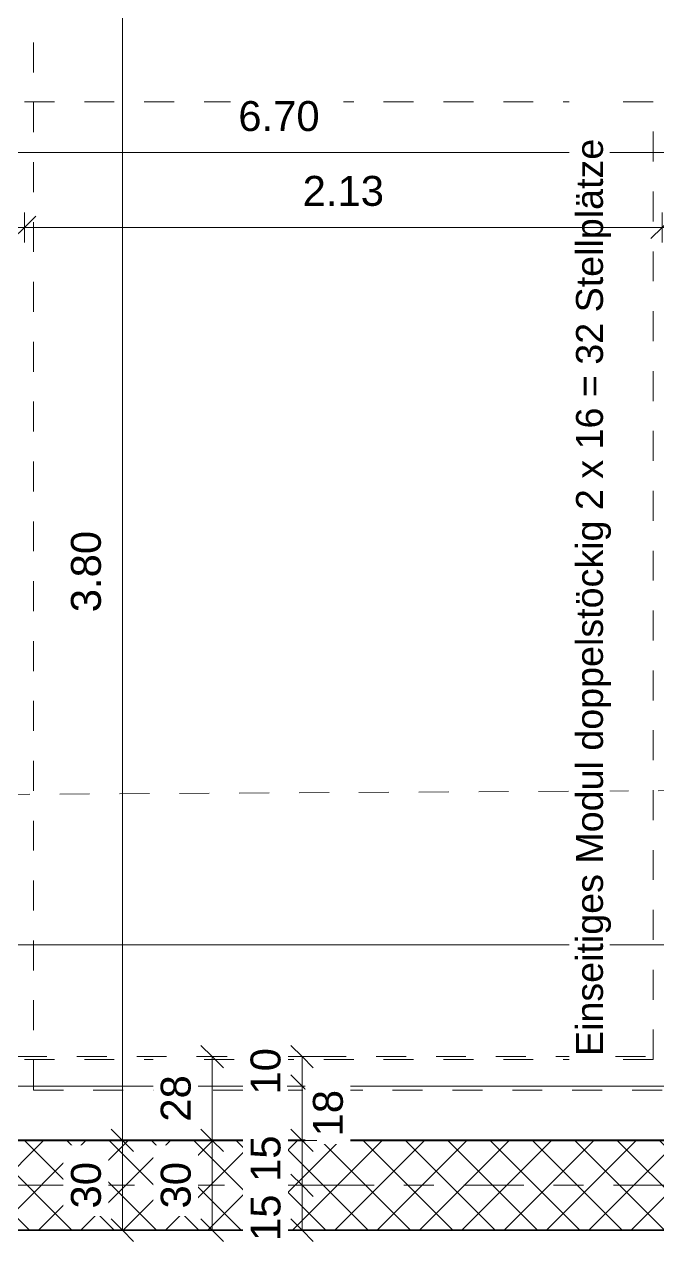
# Model space of a CAD drawing. Header units: metres. Extents: x -86 to 44, y -23 to 39.
# Drawn here: x 21.252 to 23.367, y -17.795 to -13.706 of the extents above; entities that cross this region are included whole.
import ezdxf

# ---------------------------------------------------------------- set-up
doc = ezdxf.new("R2010")
doc.units = ezdxf.units.M
for name, pattern in [('_Rasterlinie_', [0.375, 0.2, -0.05, 0.075, -0.05]), ('_Strichliert - Fein_', [0.15, 0.1, -0.05]), ('_Verdeckte Linien_', [0.15, 0.1, -0.05]), ('Gestrichelt', [0.1, 0.05, -0.05])]:
    doc.linetypes.add(name, pattern=pattern)
for name, color, linetype, lineweight in [('A-____-____-DIMS', 7, 'Continuous', 5), ('A-____-____-DIMS-50', 7, 'Continuous', 5), ('A-FLOR-____-OTLN', 7, 'Continuous', 9), ('A-WALL-____-MCUT', 7, 'Continuous', 35), ('A-WALL-____-PATT', 7, 'Continuous', 35), ('C-PRKG-____-HDLN', 7, '_Verdeckte Linien_', 9), ('C-PRKG-____-OTLN', 7, 'Continuous', 9), ('S-GRID-____-OTLN', 7, 'Continuous', 5), ('Text', 7, 'Continuous', 5)]:
    doc.layers.add(name, color=color, linetype=linetype, lineweight=lineweight)
doc.layers.add('A-DETL-____-OTLN', color=5, linetype='Continuous', lineweight=9, true_color=0x0000ff)
doc.styles.add('Arial', font='arial.ttf', dxfattribs={"height": 0.09})
doc.styles.add('Arial_1', font='arial.ttf', dxfattribs={"height": 0.1})
doc.dimstyles.new('SUB_Rohbau_fein', dxfattribs={"dimscale": 0.3048, "dimtxt": 0.102026, "dimasz": 0.246063, "dimexe": 0.164042, "dimexo": 0.0625, "dimgap": 0.123031, "dimtad": 1, "dimdec": 1, "dimlfac": 100, "dimrnd": 0.5, "dimdsep": 46, "dimtxsty": 'Arial_1', "dimblk1": 'OBLIQUE', "dimblk2": 'OBLIQUE', "dimsah": 1, "dimcen": 0.09, "dimazin": 0, "dimtfac": 1, "dimtdec": 4, "dimtix": 1, "dimtmove": 0, "dimatfit": 3, "dimfxl": 0.164042, "dimfxlon": 1, "dimtvp": 1, "dimtfill": 1, "dimtolj": 1, "dimtzin": 0, "dimarcsym": 2})
doc.dimstyles.new('SUB_Rohbau_fein_1', dxfattribs={"dimscale": 0.3048, "dimtxt": 0.102026, "dimasz": 0.246063, "dimexe": 0.164042, "dimexo": 0.0625, "dimgap": 0.123031, "dimtad": 1, "dimrnd": 0.005, "dimzin": 0, "dimdsep": 46, "dimtxsty": 'Arial_1', "dimblk1": 'OBLIQUE', "dimblk2": 'OBLIQUE', "dimsah": 1, "dimcen": 0.09, "dimazin": 0, "dimtfac": 1, "dimtdec": 4, "dimtix": 1, "dimtmove": 0, "dimatfit": 3, "dimfxl": 0.164042, "dimfxlon": 1, "dimtvp": 1, "dimtfill": 1, "dimtolj": 1, "dimtzin": 0, "dimarcsym": 2})
doc.dimstyles.new('SUB_Rohbau_fein_3', dxfattribs={"dimscale": 0.3048, "dimtxt": 0.102026, "dimasz": 0.246063, "dimexe": 0.164042, "dimexo": 0.0625, "dimgap": 0.123031, "dimtad": 1, "dimdec": 1, "dimlfac": 100, "dimrnd": 0.5, "dimdsep": 46, "dimtxsty": 'Arial_1', "dimblk1": 'OBLIQUE', "dimblk2": 'OBLIQUE', "dimsah": 1, "dimcen": 0.09, "dimazin": 0, "dimtfac": 1, "dimtdec": 4, "dimtix": 1, "dimtmove": 2, "dimatfit": 3, "dimfxl": 0.164042, "dimfxlon": 1, "dimtvp": 1, "dimtfill": 1, "dimtolj": 1, "dimtzin": 0, "dimarcsym": 2})
doc.dimstyles.new('SUB_Rohbau_fein_7', dxfattribs={"dimscale": 0.3048, "dimtxt": 0.102026, "dimasz": 0.246063, "dimexe": 0.164042, "dimexo": 0.0625, "dimgap": 0.123031, "dimtad": 1, "dimrnd": 0.005, "dimzin": 0, "dimdsep": 46, "dimtxsty": 'Arial_1', "dimblk1": 'OBLIQUE', "dimblk2": 'OBLIQUE', "dimsah": 1, "dimcen": 0.09, "dimazin": 0, "dimtfac": 1, "dimtdec": 4, "dimtix": 1, "dimtmove": 0, "dimatfit": 3, "dimfxl": 0.164042, "dimfxlon": 1, "dimtvp": 1, "dimtfill": 1, "dimtolj": 1, "dimtzin": 0, "dimarcsym": 2})
doc.dimstyles.new('SUB_Rohbau_fein_8', dxfattribs={"dimscale": 0.3048, "dimtxt": 0.102026, "dimasz": 0.246063, "dimexe": 0.164042, "dimexo": 0.0625, "dimgap": 0.123031, "dimtad": 1, "dimdec": 1, "dimlfac": 100, "dimrnd": 0.5, "dimdsep": 46, "dimtxsty": 'Arial_1', "dimblk1": 'OBLIQUE', "dimblk2": 'OBLIQUE', "dimsah": 1, "dimcen": 0.09, "dimazin": 0, "dimtfac": 1, "dimtdec": 4, "dimtix": 1, "dimtmove": 0, "dimatfit": 3, "dimfxl": 0.164042, "dimfxlon": 1, "dimtvp": 1, "dimtfill": 1, "dimtolj": 1, "dimtzin": 0, "dimarcsym": 2})

# ---------------------------------------------------------------- blocks, each defined once
blk = doc.blocks.new('Fahrradstellplatz - Fahrradstellplatz-23804821--01_UG_OK_FFB_AF')
at = {"layer": 'C-PRKG-____-HDLN', "color": 253, "true_color": 0x999999}
for p, q in [((0, 4.1), (6.8, 4.1)), ((0, 2), (0, 4.1))]:
    blk.add_line(p, q, dxfattribs=at)
blk = doc.blocks.new('Fahrradstellplatz - Fahrradstellplatz-23804100--01_UG_OK_FFB_AF')
at = {"layer": 'C-PRKG-____-HDLN', "color": 253, "true_color": 0x999999}
for p, q in [((0, -2), (0, -4.1)), ((3.2, -4.1), (3.2, -2)), ((0, -4.1), (3.2, -4.1))]:
    blk.add_line(p, q, dxfattribs=at)
blk = doc.blocks.new('DIMBLOCK49--01_UG_OK_FFB_AF')
at = {"layer": 'A-____-____-DIMS-50'}
for p, q in [((21.5792, -17.4334), (21.5417, -17.3959)), ((21.5792, -17.4334), (21.5292, -17.4334)), ((21.5792, -17.7334), (21.5792, -17.4334)), ((21.5792, -17.4334), (21.6167, -17.4709)), ((21.5792, -17.4334), (21.6292, -17.4334)), ((21.5792, -17.7334), (21.5417, -17.6959)), ((21.5792, -17.7334), (21.5292, -17.7334)), ((21.5792, -17.7334), (21.6167, -17.7709)), ((21.5792, -17.7334), (21.6292, -17.7334))]:
    blk.add_line(p, q, dxfattribs=at)
at = {"layer": 'A-____-____-DIMS-50', "color": 0, "insert": (21.4072, -17.661), "char_height": 0.1, "width": 0.186088, "attachment_point": 1, "rotation": 90, "line_spacing_factor": 0.941778, "style": 'Arial_1', "bg_fill": 3, "box_fill_scale": 1.25, "bg_fill_color": 256, "bg_fill_true_color": 13158600, "bg_fill_transparency": 0}
blk.add_mtext('30', dxfattribs=at)
blk = doc.blocks.new('_Oblique')
at = {"color": 0, "linetype": 'ByBlock', "lineweight": -2}
blk.add_line((-0.5, -0.5), (0.5, 0.5), dxfattribs=at)
blk = doc.blocks.new('DIMBLOCK50--01_UG_OK_FFB_AF')
at = {"layer": 'A-____-____-DIMS-50'}
for p, q in [((21.5792, -13.6334), (21.5417, -13.5959)), ((21.5792, -13.6334), (21.5292, -13.6334)), ((21.5792, -17.4334), (21.5792, -13.6334)), ((21.5792, -13.6334), (21.6167, -13.6709)), ((21.5792, -13.6334), (21.6292, -13.6334)), ((21.5792, -17.4334), (21.5417, -17.3959)), ((21.5792, -17.4334), (21.5292, -17.4334)), ((21.5792, -17.4334), (21.6167, -17.4709)), ((21.5792, -17.4334), (21.6292, -17.4334))]:
    blk.add_line(p, q, dxfattribs=at)
at = {"layer": 'A-____-____-DIMS-50', "color": 0, "insert": (21.4072, -15.6691), "char_height": 0.1, "width": 0.325653, "attachment_point": 1, "rotation": 90, "line_spacing_factor": 0.941778, "style": 'Arial_1', "bg_fill": 3, "box_fill_scale": 1.25, "bg_fill_color": 256, "bg_fill_true_color": 13158600, "bg_fill_transparency": 0}
blk.add_mtext('3.80', dxfattribs=at)
blk = doc.blocks.new('DIMBLOCK831--01_UG_OK_FFB_AF')
at = {"layer": 'A-____-____-DIMS-50'}
for p, q in [((18.752, -14.1334), (18.752, -14.0834)), ((18.752, -14.1334), (18.7895, -14.0959)), ((25.452, -14.1334), (25.452, -14.0834)), ((25.452, -14.1334), (25.4895, -14.0959)), ((18.752, -14.1334), (18.7145, -14.1709)), ((18.752, -14.1334), (25.452, -14.1334)), ((18.752, -14.1334), (18.752, -14.1834)), ((25.452, -14.1334), (25.4145, -14.1709)), ((25.452, -14.1334), (25.452, -14.1834))]:
    blk.add_line(p, q, dxfattribs=at)
at = {"layer": 'A-____-____-DIMS-50', "color": 0, "insert": (21.9663, -13.9614), "char_height": 0.1, "width": 0.325653, "attachment_point": 1, "line_spacing_factor": 0.941778, "style": 'Arial_1', "bg_fill": 3, "box_fill_scale": 1.25, "bg_fill_color": 256, "bg_fill_true_color": 13158600, "bg_fill_transparency": 0}
blk.add_mtext('6.70', dxfattribs=at)
blk = doc.blocks.new('DIMBLOCK1230--01_UG_OK_FFB_AF')
at = {"layer": 'A-____-____-DIMS-50'}
for p, q in [((-15.848, -16.7799), (-15.848, -16.7299)), ((-15.848, -16.7799), (-15.8105, -16.7424)), ((25.382, -16.7799), (25.382, -16.7299)), ((25.382, -16.7799), (25.4195, -16.7424)), ((-15.848, -16.7799), (-15.8855, -16.8174)), ((-15.848, -16.7799), (25.382, -16.7799)), ((-15.848, -16.7799), (-15.848, -16.8299)), ((25.382, -16.7799), (25.3445, -16.8174)), ((25.382, -16.7799), (25.382, -16.8299))]:
    blk.add_line(p, q, dxfattribs=at)
at = {"layer": 'A-____-____-DIMS-50', "color": 0, "insert": (4.5925, -16.6079), "char_height": 0.1, "width": 0.418697, "attachment_point": 1, "line_spacing_factor": 0.941778, "style": 'Arial_1', "bg_fill": 3, "box_fill_scale": 1.25, "bg_fill_color": 256, "bg_fill_true_color": 13158600, "bg_fill_transparency": 0}
blk.add_mtext('41.23', dxfattribs=at)
blk = doc.blocks.new('DIMBLOCK1264--01_UG_OK_FFB_AF')
at = {"layer": 'A-____-____-DIMS-50'}
for p, q in [((18.352, -14.3834), (18.352, -14.3334)), ((18.352, -14.3834), (18.3895, -14.3459)), ((21.252, -14.3834), (21.252, -14.3334)), ((21.252, -14.3834), (21.2895, -14.3459)), ((18.352, -14.3834), (18.3145, -14.4209)), ((18.352, -14.3834), (21.252, -14.3834)), ((18.352, -14.3834), (18.352, -14.4334)), ((21.252, -14.3834), (21.2145, -14.4209)), ((21.252, -14.3834), (21.252, -14.4334))]:
    blk.add_line(p, q, dxfattribs=at)
at = {"layer": 'A-____-____-DIMS-50', "color": 0, "insert": (19.6663, -14.2114), "char_height": 0.1, "width": 0.325653, "attachment_point": 1, "line_spacing_factor": 0.941778, "style": 'Arial_1', "bg_fill": 3, "box_fill_scale": 1.25, "bg_fill_color": 256, "bg_fill_true_color": 13158600, "bg_fill_transparency": 0}
blk.add_mtext('2.90', dxfattribs=at)
blk = doc.blocks.new('DIMBLOCK1265--01_UG_OK_FFB_AF')
at = {"layer": 'A-____-____-DIMS-50'}
for p, q in [((21.252, -14.3834), (21.252, -14.3334)), ((21.252, -14.3834), (21.2895, -14.3459)), ((23.382, -14.3834), (23.382, -14.3334)), ((23.382, -14.3834), (23.4195, -14.3459)), ((21.252, -14.3834), (21.2145, -14.4209)), ((21.252, -14.3834), (23.382, -14.3834)), ((21.252, -14.3834), (21.252, -14.4334)), ((23.382, -14.3834), (23.3445, -14.4209)), ((23.382, -14.3834), (23.382, -14.4334))]:
    blk.add_line(p, q, dxfattribs=at)
at = {"layer": 'A-____-____-DIMS-50', "color": 0, "insert": (22.1813, -14.2114), "char_height": 0.1, "width": 0.325653, "attachment_point": 1, "line_spacing_factor": 0.941778, "style": 'Arial_1', "bg_fill": 3, "box_fill_scale": 1.25, "bg_fill_color": 256, "bg_fill_true_color": 13158600, "bg_fill_transparency": 0}
blk.add_mtext('2.13', dxfattribs=at)
blk = doc.blocks.new('DIMBLOCK1266--01_UG_OK_FFB_AF')
at = {"layer": 'A-____-____-DIMS-50'}
for p, q in [((23.382, -14.3834), (23.382, -14.3334)), ((23.382, -14.3834), (23.4195, -14.3459)), ((25.382, -14.3834), (25.382, -14.3334)), ((25.382, -14.3834), (25.4195, -14.3459)), ((23.382, -14.3834), (23.3445, -14.4209)), ((23.382, -14.3834), (25.382, -14.3834)), ((23.382, -14.3834), (23.382, -14.4334)), ((25.382, -14.3834), (25.3445, -14.4209)), ((25.382, -14.3834), (25.382, -14.4334))]:
    blk.add_line(p, q, dxfattribs=at)
at = {"layer": 'A-____-____-DIMS-50', "color": 0, "insert": (24.2463, -14.2114), "char_height": 0.1, "width": 0.325653, "attachment_point": 1, "line_spacing_factor": 0.941778, "style": 'Arial_1', "bg_fill": 3, "box_fill_scale": 1.25, "bg_fill_color": 256, "bg_fill_true_color": 13158600, "bg_fill_transparency": 0}
blk.add_mtext('2.00', dxfattribs=at)
blk = doc.blocks.new('DIMBLOCK1955--01_UG_OK_FFB_AF')
at = {"layer": 'A-____-____-DIMS-50'}
for p, q in [((22.1792, -17.1534), (22.1417, -17.1159)), ((22.1792, -17.1534), (22.1292, -17.1534)), ((22.1792, -17.1534), (22.1792, -17.2523)), ((22.1792, -17.1534), (22.2167, -17.1909)), ((22.1792, -17.1534), (22.2292, -17.1534)), ((22.1792, -17.2523), (22.1417, -17.2148)), ((22.1792, -17.2523), (22.1292, -17.2523)), ((22.1792, -17.2523), (22.2167, -17.2898)), ((22.1792, -17.2523), (22.2292, -17.2523))]:
    blk.add_line(p, q, dxfattribs=at)
at = {"layer": 'A-____-____-DIMS-50', "color": 0, "insert": (22.0072, -17.2804), "char_height": 0.1, "width": 0.186088, "attachment_point": 1, "rotation": 90, "line_spacing_factor": 0.941778, "style": 'Arial_1', "bg_fill": 3, "box_fill_scale": 1.25, "bg_fill_color": 256, "bg_fill_true_color": 13158600, "bg_fill_transparency": 0}
blk.add_mtext('10', dxfattribs=at)
blk = doc.blocks.new('DIMBLOCK1956--01_UG_OK_FFB_AF')
at = {"layer": 'A-____-____-DIMS-50'}
for p, q in [((22.1792, -17.2523), (22.1417, -17.2148)), ((22.1792, -17.2523), (22.1292, -17.2523)), ((22.1792, -17.2523), (22.1792, -17.4334)), ((22.1792, -17.2523), (22.2167, -17.2898)), ((22.1792, -17.2523), (22.2292, -17.2523)), ((22.1792, -17.4334), (22.1417, -17.3959)), ((22.1792, -17.4334), (22.1292, -17.4334)), ((22.1792, -17.4334), (22.2167, -17.4709)), ((22.1792, -17.4334), (22.2292, -17.4334))]:
    blk.add_line(p, q, dxfattribs=at)
at = {"layer": 'A-____-____-DIMS-50', "color": 0, "insert": (22.2156, -17.4204), "char_height": 0.1, "width": 0.186088, "attachment_point": 1, "rotation": 90, "line_spacing_factor": 0.941778, "style": 'Arial_1', "bg_fill": 3, "box_fill_scale": 1.25, "bg_fill_color": 256, "bg_fill_true_color": 13158600, "bg_fill_transparency": 0}
blk.add_mtext('18', dxfattribs=at)
blk = doc.blocks.new('DIMBLOCK1957--01_UG_OK_FFB_AF')
at = {"layer": 'A-____-____-DIMS-50'}
for p, q in [((22.1792, -17.4334), (22.1417, -17.3959)), ((22.1792, -17.4334), (22.1292, -17.4334)), ((22.1792, -17.4334), (22.1792, -17.5834)), ((22.1792, -17.4334), (22.2167, -17.4709)), ((22.1792, -17.4334), (22.2292, -17.4334)), ((22.1792, -17.5834), (22.1417, -17.5459)), ((22.1792, -17.5834), (22.1292, -17.5834)), ((22.1792, -17.5834), (22.2167, -17.6209)), ((22.1792, -17.5834), (22.2292, -17.5834))]:
    blk.add_line(p, q, dxfattribs=at)
at = {"layer": 'A-____-____-DIMS-50', "color": 0, "insert": (22.0072, -17.5724), "char_height": 0.1, "width": 0.186088, "attachment_point": 1, "rotation": 90, "line_spacing_factor": 0.941778, "style": 'Arial_1', "bg_fill": 3, "box_fill_scale": 1.25, "bg_fill_color": 256, "bg_fill_true_color": 13158600, "bg_fill_transparency": 0}
blk.add_mtext('15', dxfattribs=at)
blk = doc.blocks.new('DIMBLOCK1958--01_UG_OK_FFB_AF')
at = {"layer": 'A-____-____-DIMS-50'}
for p, q in [((22.1792, -17.5834), (22.1417, -17.5459)), ((22.1792, -17.5834), (22.1292, -17.5834)), ((22.1792, -17.5834), (22.1792, -17.7334)), ((22.1792, -17.5834), (22.2167, -17.6209)), ((22.1792, -17.5834), (22.2292, -17.5834)), ((22.1792, -17.7334), (22.1417, -17.6959)), ((22.1792, -17.7334), (22.1292, -17.7334)), ((22.1792, -17.7334), (22.2167, -17.7709)), ((22.1792, -17.7334), (22.2292, -17.7334))]:
    blk.add_line(p, q, dxfattribs=at)
at = {"layer": 'A-____-____-DIMS-50', "color": 0, "insert": (22.0072, -17.7697), "char_height": 0.1, "width": 0.186088, "attachment_point": 1, "rotation": 90, "line_spacing_factor": 0.941778, "style": 'Arial_1', "bg_fill": 3, "box_fill_scale": 1.25, "bg_fill_color": 256, "bg_fill_true_color": 13158600, "bg_fill_transparency": 0}
blk.add_mtext('15', dxfattribs=at)
blk = doc.blocks.new('DIMBLOCK1971--01_UG_OK_FFB_AF')
at = {"layer": 'A-____-____-DIMS-50'}
for p, q in [((21.8792, -17.1534), (21.8417, -17.1159)), ((21.8792, -17.1534), (21.8292, -17.1534)), ((21.8792, -17.1534), (21.8792, -17.4334)), ((21.8792, -17.1534), (21.9167, -17.1909)), ((21.8792, -17.1534), (21.9292, -17.1534)), ((21.8792, -17.4334), (21.8417, -17.3959)), ((21.8792, -17.4334), (21.8292, -17.4334)), ((21.8792, -17.4334), (21.9167, -17.4709)), ((21.8792, -17.4334), (21.9292, -17.4334))]:
    blk.add_line(p, q, dxfattribs=at)
at = {"layer": 'A-____-____-DIMS-50', "color": 0, "insert": (21.7072, -17.371), "char_height": 0.1, "width": 0.186088, "attachment_point": 1, "rotation": 90, "line_spacing_factor": 0.941778, "style": 'Arial_1', "bg_fill": 3, "box_fill_scale": 1.25, "bg_fill_color": 256, "bg_fill_true_color": 13158600, "bg_fill_transparency": 0}
blk.add_mtext('28', dxfattribs=at)
blk = doc.blocks.new('DIMBLOCK1972--01_UG_OK_FFB_AF')
at = {"layer": 'A-____-____-DIMS-50'}
for p, q in [((21.8792, -17.4334), (21.8417, -17.3959)), ((21.8792, -17.4334), (21.8292, -17.4334)), ((21.8792, -17.4334), (21.8792, -17.7334)), ((21.8792, -17.4334), (21.9167, -17.4709)), ((21.8792, -17.4334), (21.9292, -17.4334)), ((21.8792, -17.7334), (21.8417, -17.6959)), ((21.8792, -17.7334), (21.8292, -17.7334)), ((21.8792, -17.7334), (21.9167, -17.7709)), ((21.8792, -17.7334), (21.9292, -17.7334))]:
    blk.add_line(p, q, dxfattribs=at)
at = {"layer": 'A-____-____-DIMS-50', "color": 0, "insert": (21.7072, -17.661), "char_height": 0.1, "width": 0.186088, "attachment_point": 1, "rotation": 90, "line_spacing_factor": 0.941778, "style": 'Arial_1', "bg_fill": 3, "box_fill_scale": 1.25, "bg_fill_color": 256, "bg_fill_true_color": 13158600, "bg_fill_transparency": 0}
blk.add_mtext('30', dxfattribs=at)

msp = doc.modelspace()

# ---------------------------------------------------------------- hatches: boundary and pattern name
at = {"layer": 'A-WALL-____-PATT', "lineweight": 9}
h = msp.add_hatch(dxfattribs=at)
h.set_pattern_fill('FP_1', color=256, style=0, pattern_type=2)
h.set_pattern_definition([(45, (0, 0), (-0.07071068, 0.07071068), []), (135, (0, 0), (-0.07071068, -0.07071068), [])])
h.paths.add_polyline_path([(19.4754, -17.7334), (25.452, -17.7334), (25.452, -17.4334), (-77.5379, -17.4334), (-77.508, -17.7334), (11.3829, -17.7334)])

# ---------------------------------------------------------------- linework, layer by layer
at = {"layer": 'A-DETL-____-OTLN', "color": 30, "linetype": '_Strichliert - Fein_', "true_color": 0xff8000}
msp.add_line((-75.8289, -16.8216), (28.844, -16.2345), dxfattribs=at)
at = {"layer": 'A-DETL-____-OTLN', "color": 7, "linetype": 'Gestrichelt'}
msp.add_line((14.027, -17.1534), (25.452, -17.1534), dxfattribs=at)
at = {"layer": 'A-FLOR-____-OTLN'}
for p, q in [((14.027, -17.2523), (25.452, -17.2523)), ((14.047, -17.4316), (25.452, -17.4316)), ((25.452, -17.4322), (14.047, -17.4322))]:
    msp.add_line(p, q, dxfattribs=at)
at = {"layer": 'A-WALL-____-MCUT'}
for p, q in [((25.452, -17.4334), (12.992, -17.4334)), ((-77.508, -17.7334), (25.752, -17.7334))]:
    msp.add_line(p, q, dxfattribs=at)
at = {"layer": 'S-GRID-____-OTLN', "color": 8, "linetype": '_Rasterlinie_', "true_color": 0x808080}
msp.add_line((-80.7802, -17.5834), (27.9515, -17.5834), dxfattribs=at)

# ---------------------------------------------------------------- block references
at = {"layer": 'C-PRKG-____-OTLN', "color": 253, "true_color": 0x999999}
for name, p, rotation in [('Fahrradstellplatz - Fahrradstellplatz-23804821--01_UG_OK_FFB_AF', (25.382, -17.2654), 89.9999999999993), ('Fahrradstellplatz - Fahrradstellplatz-23804100--01_UG_OK_FFB_AF', (19.252, -17.1634), 90.00000000000092)]:
    msp.add_blockref(name, p, dxfattribs=dict(at, rotation=rotation))

# ---------------------------------------------------------------- next in the draw order: dimensions: what is measured, and where the dimension line sits
at = {"layer": 'A-____-____-DIMS'}
for base, p1, p2, dimstyle, override, picture, middle in [((22.1792, -17.2523), (22.2292, -17.1534), (22.2292, -17.2523), 'SUB_Rohbau_fein_8', {"dimpost": '<>', "dimfxl": 0.098816}, 'DIMBLOCK1955--01_UG_OK_FFB_AF', (22.0907, -17.2029)), ((21.8792, -17.4334), (21.9292, -17.1534), (21.9292, -17.4334), 'SUB_Rohbau_fein_8', {"dimpost": '<>', "dimfxl": 0.28}, 'DIMBLOCK1971--01_UG_OK_FFB_AF', (21.7907, -17.2934)), ((21.5792, -17.4334), (21.5292, -17.7334), (21.5292, -17.4334), 'SUB_Rohbau_fein', {"dimpost": '<>', "dimfxl": 0.3}, 'DIMBLOCK49--01_UG_OK_FFB_AF', (21.4906, -17.5834))]:
    dim = msp.add_linear_dim(base=base, p1=p1, p2=p2, angle=90, dimstyle=dimstyle, override=override, dxfattribs=at)
    dim.commit()
    dim.dimension.update_dxf_attribs({"geometry": picture, "text_midpoint": middle})

# ---------------------------------------------------------------- next in the draw order: dimensions: what is measured, and where the dimension line sits
for base, p1, p2, dimstyle, override, picture, middle in [((21.5792, -13.6334), (21.5292, -17.4334), (21.5292, -13.6334), 'SUB_Rohbau_fein_1', {"dimpost": '<>', "dimfxl": 3.8}, 'DIMBLOCK50--01_UG_OK_FFB_AF', (21.4906, -15.5334)), ((21.8792, -17.7334), (21.9292, -17.4334), (21.9292, -17.7334), 'SUB_Rohbau_fein_8', {"dimpost": '<>', "dimfxl": 0.3}, 'DIMBLOCK1972--01_UG_OK_FFB_AF', (21.7906, -17.5834))]:
    dim = msp.add_linear_dim(base=base, p1=p1, p2=p2, angle=90, dimstyle=dimstyle, override=override, dxfattribs=at)
    dim.commit()
    dim.dimension.update_dxf_attribs({"geometry": picture, "text_midpoint": middle})
dim = msp.add_linear_dim(base=(22.1792, -17.4334), p1=(22.2292, -17.2523), p2=(22.2292, -17.4334), angle=90, dimstyle='SUB_Rohbau_fein_3', override={"dimpost": '<>', "dimfxl": 0.181184}, dxfattribs=at)
dim.commit()
dim.dimension.update_dxf_attribs({"geometry": 'DIMBLOCK1956--01_UG_OK_FFB_AF', "text_midpoint": (22.2823, -17.3273), "dimtype": 160, "text_rotation": 90})

# ---------------------------------------------------------------- next in the draw order: dimensions: what is measured, and where the dimension line sits
for base, p1, p2, dimstyle, override, picture, middle in [((25.452, -14.1334), (18.752, -14.0834), (25.452, -14.0834), 'SUB_Rohbau_fein_1', {"dimpost": '<>', "dimfxl": 6.7}, 'DIMBLOCK831--01_UG_OK_FFB_AF', (22.102, -14.0449)), ((25.382, -16.7799), (-15.848, -16.7299), (25.382, -16.7299), 'SUB_Rohbau_fein_7', {"dimpost": '<>', "dimfxl": 41.23}, 'DIMBLOCK1230--01_UG_OK_FFB_AF', (4.767, -16.6913))]:
    dim = msp.add_linear_dim(base=base, p1=p1, p2=p2, dimstyle=dimstyle, override=override, dxfattribs=at)
    dim.commit()
    dim.dimension.update_dxf_attribs({"geometry": picture, "text_midpoint": middle})
dim = msp.add_linear_dim(base=(22.1792, -17.5834), p1=(22.2292, -17.4334), p2=(22.2292, -17.5834), angle=90, dimstyle='SUB_Rohbau_fein_3', override={"dimpost": '<>', "dimfxl": 0.15}, dxfattribs=at)
dim.commit()
dim.dimension.update_dxf_attribs({"geometry": 'DIMBLOCK1957--01_UG_OK_FFB_AF', "text_midpoint": (22.0739, -17.4794), "dimtype": 160, "text_rotation": 90})

# ---------------------------------------------------------------- next in the draw order: texts
at = {"layer": 'Text', "insert": (23.0946, -17.1517), "char_height": 0.09, "width": 3.567509, "attachment_point": 1, "rotation": 90, "style": 'Arial', "bg_fill": 3, "box_fill_scale": 1.25, "bg_fill_color": 256, "bg_fill_true_color": 13158600, "bg_fill_transparency": 0}
msp.add_mtext('Einseitiges Modul doppelstöckig 2 x 16 = 32 Stellplätze', dxfattribs=at)

# ---------------------------------------------------------------- next in the draw order: dimensions: what is measured, and where the dimension line sits
at = {"layer": 'A-____-____-DIMS'}
dim = msp.add_linear_dim(base=(21.252, -14.3834), p1=(18.352, -14.3334), p2=(21.252, -14.3334), dimstyle='SUB_Rohbau_fein_7', override={"dimpost": '<>', "dimfxl": 2.9}, dxfattribs=at)
dim.commit()
dim.dimension.update_dxf_attribs({"geometry": 'DIMBLOCK1264--01_UG_OK_FFB_AF', "text_midpoint": (19.802, -14.2949)})
dim = msp.add_linear_dim(base=(22.1792, -17.7334), p1=(22.2292, -17.5834), p2=(22.2292, -17.7334), angle=90, dimstyle='SUB_Rohbau_fein_3', override={"dimpost": '<>', "dimfxl": 0.15}, dxfattribs=at)
dim.commit()
dim.dimension.update_dxf_attribs({"geometry": 'DIMBLOCK1958--01_UG_OK_FFB_AF', "text_midpoint": (22.0739, -17.6766), "dimtype": 160, "text_rotation": 90})

# ---------------------------------------------------------------- next in the draw order: dimensions: what is measured, and where the dimension line sits
dim = msp.add_linear_dim(base=(23.382, -14.3834), p1=(21.252, -14.3334), p2=(23.382, -14.3334), dimstyle='SUB_Rohbau_fein_7', override={"dimpost": '<>', "dimfxl": 2.13}, dxfattribs=at)
dim.commit()
dim.dimension.update_dxf_attribs({"geometry": 'DIMBLOCK1265--01_UG_OK_FFB_AF', "text_midpoint": (22.317, -14.2949)})

# ---------------------------------------------------------------- next in the draw order: dimensions: what is measured, and where the dimension line sits
dim = msp.add_linear_dim(base=(25.382, -14.3834), p1=(23.382, -14.3334), p2=(25.382, -14.3334), dimstyle='SUB_Rohbau_fein_7', override={"dimpost": '<>', "dimfxl": 2}, dxfattribs=at)
dim.commit()
dim.dimension.update_dxf_attribs({"geometry": 'DIMBLOCK1266--01_UG_OK_FFB_AF', "text_midpoint": (24.382, -14.2949)})

doc.saveas('drawing.dxf')
